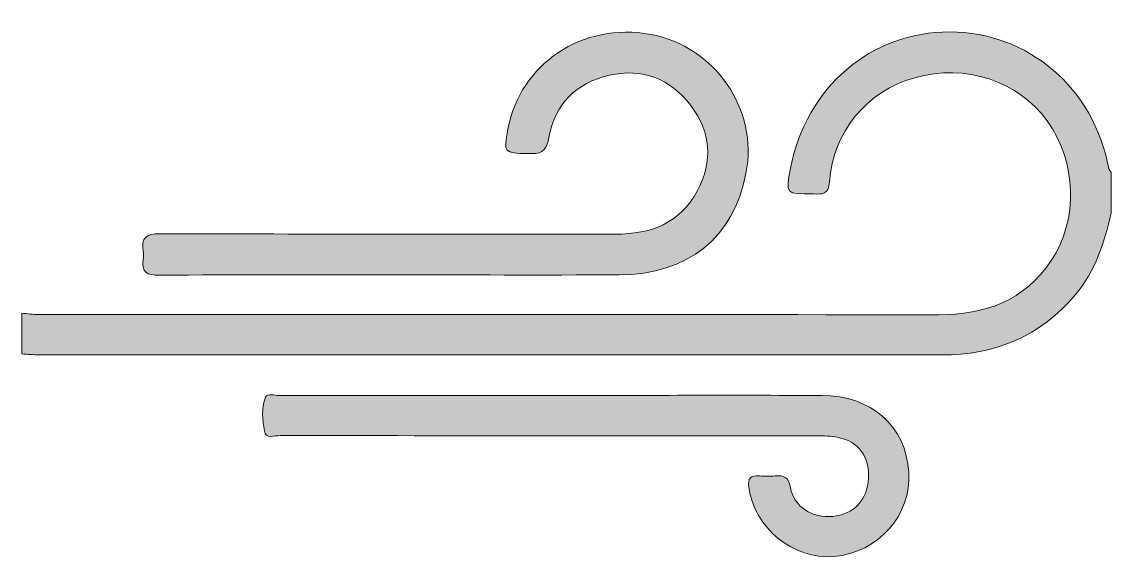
# Model space of a CAD drawing. Header units: inches. Extents: x 0 to 12, y -53.3 to -47.3.
import ezdxf

# ---------------------------------------------------------------- set-up
doc = ezdxf.new("R2010")
doc.units = ezdxf.units.IN
doc.header["$MEASUREMENT"] = 0
doc.layers.add('Слой 1', color=7, linetype='Continuous', lineweight=0)

# ---------------------------------------------------------------- blocks, each defined once
blk = doc.blocks.new('Block_0')
at = {"layer": 'Слой 1', "true_color": 0x000000, "transparency": 33554687}
h = blk.add_hatch(color=18, dxfattribs=at)
h.dxf.hatch_style = 2
edge = h.paths.add_edge_path()
edge.add_spline(control_points=[(4.049, -50.119), (3.206, -50.119), (2.362, -50.116), (1.519, -50.122), (1.38, -50.123), (1.311, -50.094), (1.338, -49.944), (1.343, -49.916), (1.341, -49.886), (1.337, -49.858), (1.317, -49.715), (1.363, -49.665), (1.522, -49.665), (3.194, -49.672), (4.866, -49.668), (6.539, -49.67), (6.928, -49.671), (7.252, -49.552), (7.443, -49.191), (7.616, -48.865), (7.59, -48.545), (7.368, -48.253), (7.143, -47.957), (6.838, -47.838), (6.472, -47.921), (6.105, -48.003), (5.869, -48.241), (5.806, -48.605), (5.777, -48.777), (5.708, -48.786), (5.574, -48.783), (5.306, -48.776), (5.306, -48.78), (5.355, -48.515), (5.486, -47.794), (6.181, -47.332), (6.926, -47.47), (7.639, -47.602), (8.114, -48.295), (7.977, -49.003), (7.84, -49.712), (7.34, -50.115), (6.58, -50.119), (5.737, -50.122), (4.893, -50.119), (4.049, -50.119)], knot_values=[0, 0, 0, 0, 1, 1, 1, 2, 2, 2, 3, 3, 3, 4, 4, 4, 5, 5, 5, 6, 6, 6, 7, 7, 7, 8, 8, 8, 9, 9, 9, 10, 10, 10, 11, 11, 11, 12, 12, 12, 13, 13, 13, 14, 14, 14, 15, 15, 15, 15], degree=3, periodic=0)
h = blk.add_hatch(color=18, dxfattribs=at)
h.dxf.hatch_style = 2
edge = h.paths.add_edge_path()
edge.add_spline(control_points=[(12, -49.438), (11.926, -49.762), (11.826, -50.075), (11.606, -50.336), (11.219, -50.797), (10.725, -51.002), (10.124, -51.001), (6.812, -50.996), (3.5, -50.999), (0.189, -50.999), (0.126, -50.999), (0.063, -50.993), (0, -50.989), (0, -50.84), (0, -50.691), (0, -50.541), (0.062, -50.546), (0.125, -50.556), (0.187, -50.556), (3.49, -50.556), (6.794, -50.555), (10.097, -50.558), (10.612, -50.558), (11.043, -50.405), (11.34, -49.961), (11.64, -49.512), (11.62, -48.874), (11.294, -48.422), (10.974, -47.98), (10.396, -47.791), (9.836, -47.947), (9.312, -48.093), (8.935, -48.542), (8.898, -49.096), (8.888, -49.242), (8.813, -49.228), (8.719, -49.228), (8.413, -49.229), (8.413, -49.23), (8.467, -48.944), (8.636, -48.057), (9.357, -47.439), (10.222, -47.443), (11.091, -47.446), (11.807, -48.061), (11.974, -48.947), (11.977, -48.963), (11.991, -48.975), (12, -48.989), (12, -49.139), (12, -49.288), (12, -49.438)], knot_values=[0, 0, 0, 0, 1, 1, 1, 2, 2, 2, 3, 3, 3, 4, 4, 4, 5, 5, 5, 6, 6, 6, 7, 7, 7, 8, 8, 8, 9, 9, 9, 10, 10, 10, 11, 11, 11, 12, 12, 12, 13, 13, 13, 14, 14, 14, 15, 15, 15, 16, 16, 16, 17, 17, 17, 17], degree=3, periodic=0)
h = blk.add_hatch(color=18, dxfattribs=at)
h.dxf.hatch_style = 2
edge = h.paths.add_edge_path()
edge.add_spline(control_points=[(5.828, -51.446), (6.822, -51.446), (7.815, -51.444), (8.809, -51.446), (9.357, -51.447), (9.74, -51.787), (9.771, -52.293), (9.801, -52.763), (9.433, -53.177), (8.946, -53.221), (8.503, -53.261), (8.066, -52.903), (8.009, -52.459), (7.996, -52.358), (8.026, -52.323), (8.125, -52.333), (8.182, -52.338), (8.24, -52.337), (8.297, -52.332), (8.395, -52.324), (8.445, -52.343), (8.466, -52.461), (8.506, -52.676), (8.708, -52.799), (8.932, -52.778), (9.167, -52.755), (9.313, -52.6), (9.327, -52.358), (9.341, -52.123), (9.219, -51.955), (8.993, -51.909), (8.916, -51.893), (8.834, -51.891), (8.754, -51.891), (6.785, -51.89), (4.815, -51.891), (2.846, -51.888), (2.785, -51.888), (2.685, -51.93), (2.672, -51.837), (2.653, -51.715), (2.635, -51.583), (2.686, -51.465), (2.707, -51.418), (2.782, -51.447), (2.831, -51.447), (3.83, -51.445), (4.829, -51.446), (5.828, -51.446)], knot_values=[0, 0, 0, 0, 1, 1, 1, 2, 2, 2, 3, 3, 3, 4, 4, 4, 5, 5, 5, 6, 6, 6, 7, 7, 7, 8, 8, 8, 9, 9, 9, 10, 10, 10, 11, 11, 11, 12, 12, 12, 13, 13, 13, 14, 14, 14, 15, 15, 15, 16, 16, 16, 16], degree=3, periodic=0)
at = {"layer": 'Слой 1'}
for points, knots in [([(4.049, -50.119), (3.206, -50.119), (2.362, -50.116), (1.519, -50.122), (1.38, -50.123), (1.311, -50.094), (1.338, -49.944), (1.343, -49.916), (1.341, -49.886), (1.337, -49.858), (1.317, -49.715), (1.363, -49.665), (1.522, -49.665), (3.194, -49.672), (4.866, -49.668), (6.539, -49.67), (6.928, -49.671), (7.252, -49.552), (7.443, -49.191), (7.616, -48.865), (7.59, -48.545), (7.368, -48.253), (7.143, -47.957), (6.838, -47.838), (6.472, -47.921), (6.105, -48.003), (5.869, -48.241), (5.806, -48.605), (5.777, -48.777), (5.708, -48.786), (5.574, -48.783), (5.306, -48.776), (5.306, -48.78), (5.355, -48.515), (5.486, -47.794), (6.181, -47.332), (6.926, -47.47), (7.639, -47.602), (8.114, -48.295), (7.977, -49.003), (7.84, -49.712), (7.34, -50.115), (6.58, -50.119), (5.737, -50.122), (4.893, -50.119), (4.049, -50.119)], [0, 0, 0, 0, 1, 1, 1, 2, 2, 2, 3, 3, 3, 4, 4, 4, 5, 5, 5, 6, 6, 6, 7, 7, 7, 8, 8, 8, 9, 9, 9, 10, 10, 10, 11, 11, 11, 12, 12, 12, 13, 13, 13, 14, 14, 14, 15, 15, 15, 15]), ([(12, -49.438), (11.926, -49.762), (11.826, -50.075), (11.606, -50.336), (11.219, -50.797), (10.725, -51.002), (10.124, -51.001), (6.812, -50.996), (3.5, -50.999), (0.189, -50.999), (0.126, -50.999), (0.063, -50.993), (0, -50.989), (0, -50.84), (0, -50.691), (0, -50.541), (0.062, -50.546), (0.125, -50.556), (0.187, -50.556), (3.49, -50.556), (6.794, -50.555), (10.097, -50.558), (10.612, -50.558), (11.043, -50.405), (11.34, -49.961), (11.64, -49.512), (11.62, -48.874), (11.294, -48.422), (10.974, -47.98), (10.396, -47.791), (9.836, -47.947), (9.312, -48.093), (8.935, -48.542), (8.898, -49.096), (8.888, -49.242), (8.813, -49.228), (8.719, -49.228), (8.413, -49.229), (8.413, -49.23), (8.467, -48.944), (8.636, -48.057), (9.357, -47.439), (10.222, -47.443), (11.091, -47.446), (11.807, -48.061), (11.974, -48.947), (11.977, -48.963), (11.991, -48.975), (12, -48.989), (12, -49.139), (12, -49.288), (12, -49.438)], [0, 0, 0, 0, 1, 1, 1, 2, 2, 2, 3, 3, 3, 4, 4, 4, 5, 5, 5, 6, 6, 6, 7, 7, 7, 8, 8, 8, 9, 9, 9, 10, 10, 10, 11, 11, 11, 12, 12, 12, 13, 13, 13, 14, 14, 14, 15, 15, 15, 16, 16, 16, 17, 17, 17, 17]), ([(5.828, -51.446), (6.822, -51.446), (7.815, -51.444), (8.809, -51.446), (9.357, -51.447), (9.74, -51.787), (9.771, -52.293), (9.801, -52.763), (9.433, -53.177), (8.946, -53.221), (8.503, -53.261), (8.066, -52.903), (8.009, -52.459), (7.996, -52.358), (8.026, -52.323), (8.125, -52.333), (8.182, -52.338), (8.24, -52.337), (8.297, -52.332), (8.395, -52.324), (8.445, -52.343), (8.466, -52.461), (8.506, -52.676), (8.708, -52.799), (8.932, -52.778), (9.167, -52.755), (9.313, -52.6), (9.327, -52.358), (9.341, -52.123), (9.219, -51.955), (8.993, -51.909), (8.916, -51.893), (8.834, -51.891), (8.754, -51.891), (6.785, -51.89), (4.815, -51.891), (2.846, -51.888), (2.785, -51.888), (2.685, -51.93), (2.672, -51.837), (2.653, -51.715), (2.635, -51.583), (2.686, -51.465), (2.707, -51.418), (2.782, -51.447), (2.831, -51.447), (3.83, -51.445), (4.829, -51.446), (5.828, -51.446)], [0, 0, 0, 0, 1, 1, 1, 2, 2, 2, 3, 3, 3, 4, 4, 4, 5, 5, 5, 6, 6, 6, 7, 7, 7, 8, 8, 8, 9, 9, 9, 10, 10, 10, 11, 11, 11, 12, 12, 12, 13, 13, 13, 14, 14, 14, 15, 15, 15, 16, 16, 16, 16])]:
    blk.add_open_spline(points, degree=3, knots=knots, dxfattribs=at)

msp = doc.modelspace()

# ---------------------------------------------------------------- block references
at = {"layer": 'Слой 1'}
msp.add_blockref('Block_0', (0, 0), dxfattribs=at)

doc.saveas('drawing.dxf')
